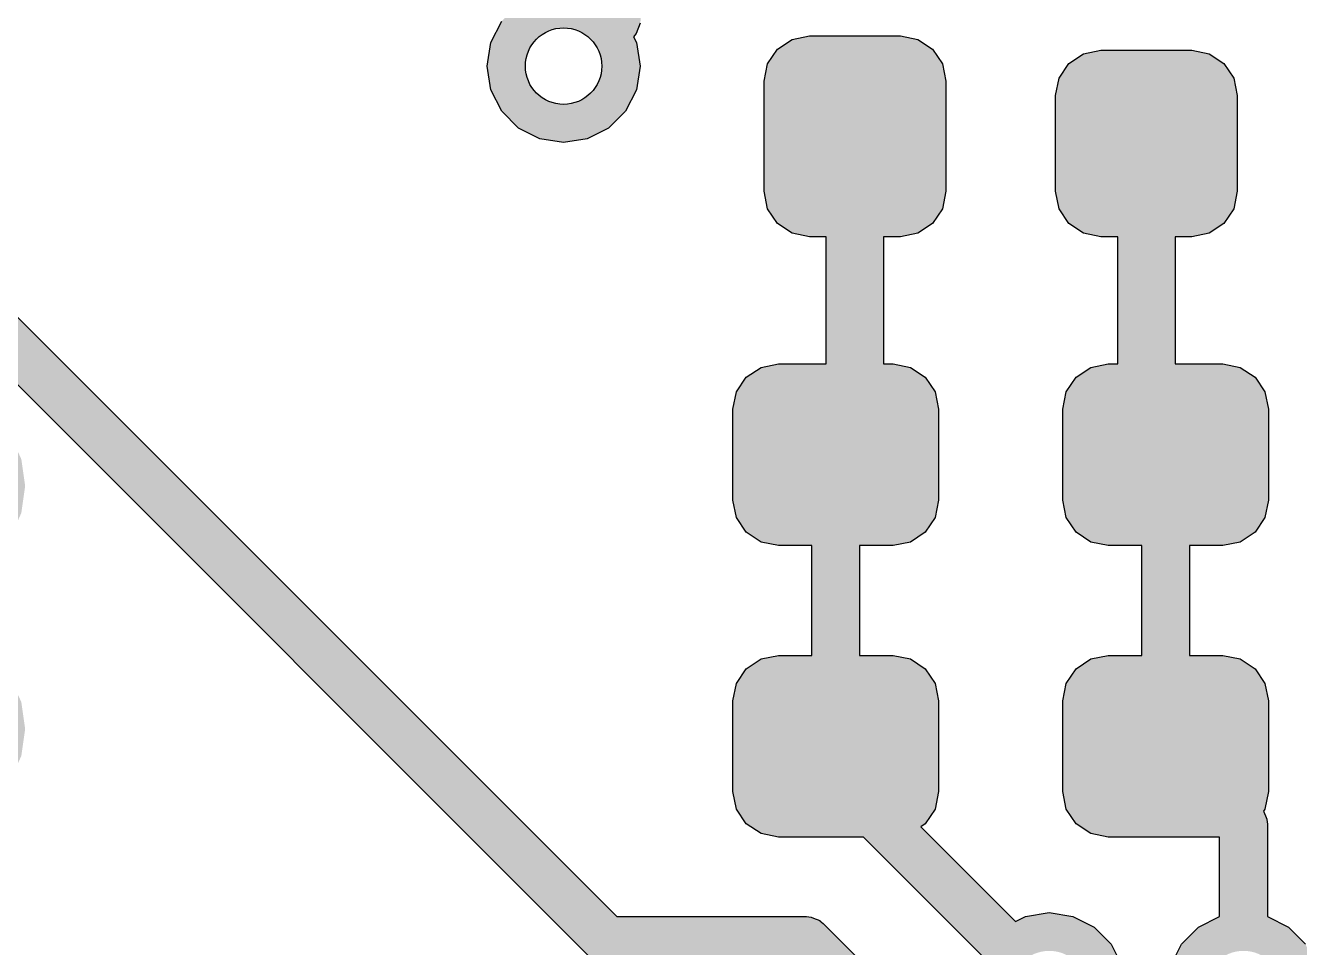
# Model space of a CAD drawing. Header units: millimetres. Extents: x -3894 to -3474, y -291 to 6.
# Drawn here: x -3818.86 to -3812.19, y -77.18 to -72.36 of the extents above; entities that cross this region are included whole.
import ezdxf

# ---------------------------------------------------------------- set-up
doc = ezdxf.new("R2010")
doc.units = ezdxf.units.MM
doc.layers.add('BLACK', color=7, linetype='Continuous')

msp = doc.modelspace()

# ---------------------------------------------------------------- hatches: boundary and pattern name
h = msp.add_hatch(color=256)
h.dxf.hatch_style = 1
h.paths.add_polyline_path([(-3814.0821, -69.2819), (-3814.1001, -69.191), (-3814.1516, -69.1139), (-3814.2287, -69.0625), (-3814.3196, -69.0444), (-3814.9196, -69.0444), (-3815.0104, -69.0625), (-3815.0875, -69.1139), (-3815.139, -69.191), (-3815.1571, -69.2819), (-3815.1571, -69.3694), (-3815.5351, -69.3694), (-3815.5643, -69.3723), (-3815.5802, -69.3788), (-3815.6184, -69.3947), (-3815.6411, -69.4133), (-3815.8951, -69.6673), (-3815.9138, -69.69), (-3815.9269, -69.7217), (-3815.9362, -69.7441), (-3815.9391, -69.7734), (-3815.9391, -72.1839), (-3816.0431, -72.1674), (-3816.1667, -72.187), (-3816.2782, -72.2438), (-3816.3667, -72.3323), (-3816.4235, -72.4438), (-3816.4431, -72.5674), (-3816.4235, -72.691), (-3816.3667, -72.8025), (-3816.2782, -72.891), (-3816.1667, -72.9478), (-3816.0431, -72.9674), (-3815.9194, -72.9478), (-3815.8079, -72.891), (-3815.7194, -72.8025), (-3815.6626, -72.691), (-3815.6431, -72.5674), (-3815.6626, -72.4438), (-3815.6781, -72.4135), (-3815.6643, -72.3967), (-3815.6419, -72.3426), (-3815.6391, -72.3134), (-3815.6391, -69.8355), (-3815.4729, -69.6694), (-3815.1571, -69.6694), (-3815.1571, -69.7569), (-3815.139, -69.8478), (-3815.0875, -69.9248), (-3815.0104, -69.9763), (-3814.9196, -69.9944), (-3814.7696, -69.9944), (-3814.7696, -70.662), (-3814.8474, -70.6775), (-3814.9245, -70.7289), (-3814.976, -70.806), (-3814.9941, -70.8969), (-3814.9941, -71.4719), (-3814.976, -71.5628), (-3814.9245, -71.6398), (-3814.8474, -71.6913), (-3814.7566, -71.7094), (-3814.2816, -71.7094), (-3814.1907, -71.6913), (-3814.1136, -71.6398), (-3814.0621, -71.5628), (-3814.0441, -71.4719), (-3814.0441, -70.8969), (-3814.0621, -70.806), (-3814.1136, -70.7289), (-3814.1907, -70.6775), (-3814.2816, -70.6594), (-3814.4696, -70.6594), (-3814.4696, -69.9944), (-3814.3196, -69.9944), (-3814.2287, -69.9763), (-3814.1516, -69.9248), (-3814.1001, -69.8478), (-3814.0821, -69.7569)])
h.paths.add_polyline_path([(-3815.8431, -72.5674, -1), (-3816.2431, -72.5674, -1)], flags=16)
h.paths.add_polyline_path([(-3812.3571, -69.2819), (-3812.3751, -69.191), (-3812.4266, -69.1139), (-3812.5037, -69.0625), (-3812.5946, -69.0444), (-3812.9789, -69.0444), (-3813.6887, -68.3346), (-3813.6736, -68.305), (-3813.6541, -68.1814), (-3813.6736, -68.0578), (-3813.7304, -67.9463), (-3813.8189, -67.8578), (-3813.9304, -67.801), (-3814.0541, -67.7814), (-3814.1777, -67.801), (-3814.2892, -67.8578), (-3814.3777, -67.9463), (-3814.4345, -68.0578), (-3814.4541, -68.1814), (-3814.4345, -68.305), (-3814.3777, -68.4165), (-3814.2892, -68.505), (-3814.1777, -68.5618), (-3814.0541, -68.5814), (-3813.9304, -68.5618), (-3813.9008, -68.5468), (-3813.3452, -69.1024), (-3813.3625, -69.1139), (-3813.414, -69.191), (-3813.4321, -69.2819), (-3813.4321, -69.7569), (-3813.414, -69.8478), (-3813.3625, -69.9248), (-3813.2854, -69.9763), (-3813.1946, -69.9944), (-3813.0446, -69.9944), (-3813.0446, -70.6594), (-3813.2326, -70.6594), (-3813.3234, -70.6775), (-3813.4005, -70.7289), (-3813.452, -70.806), (-3813.4701, -70.8969), (-3813.4701, -71.3969), (-3813.452, -71.4878), (-3813.4005, -71.5648), (-3813.3234, -71.6163), (-3813.2326, -71.6344), (-3812.7576, -71.6344), (-3812.6667, -71.6163), (-3812.5896, -71.5648), (-3812.5381, -71.4878), (-3812.5201, -71.3969), (-3812.5201, -70.8969), (-3812.5381, -70.806), (-3812.5896, -70.7289), (-3812.6667, -70.6775), (-3812.7446, -70.662), (-3812.7446, -69.9944), (-3812.5946, -69.9944), (-3812.5037, -69.9763), (-3812.4266, -69.9248), (-3812.3751, -69.8478), (-3812.3571, -69.7569)])
h.paths.add_polyline_path([(-3814.2541, -68.1814, -1), (-3813.8541, -68.1814, -1)], flags=16)
h = msp.add_hatch(color=256)
h.dxf.hatch_style = 1
h.paths.add_polyline_path([(-3814.0441, -72.6469), (-3814.0621, -72.556), (-3814.1136, -72.4789), (-3814.1907, -72.4275), (-3814.2816, -72.4094), (-3814.7566, -72.4094), (-3814.8474, -72.4275), (-3814.9245, -72.4789), (-3814.976, -72.556), (-3814.9941, -72.6469), (-3814.9941, -73.2219), (-3814.976, -73.3128), (-3814.9245, -73.3898), (-3814.8474, -73.4413), (-3814.7566, -73.4594), (-3814.6691, -73.4594), (-3814.6691, -74.1244), (-3814.9196, -74.1244), (-3815.0104, -74.1425), (-3815.0875, -74.1939), (-3815.139, -74.271), (-3815.1571, -74.3619), (-3815.1571, -74.8369), (-3815.139, -74.9278), (-3815.0875, -75.0048), (-3815.0104, -75.0563), (-3814.9196, -75.0744), (-3814.7446, -75.0744), (-3814.7446, -75.6484), (-3814.9196, -75.6484), (-3815.0104, -75.6665), (-3815.0875, -75.7179), (-3815.139, -75.795), (-3815.1571, -75.8859), (-3815.1571, -76.3609), (-3815.139, -76.4518), (-3815.0875, -76.5288), (-3815.0104, -76.5803), (-3814.9196, -76.5984), (-3814.4748, -76.5984), (-3813.8565, -77.2168), (-3813.8835, -77.2698), (-3813.9031, -77.3934), (-3813.8835, -77.517), (-3813.8267, -77.6285), (-3813.7382, -77.717), (-3813.6678, -77.7528), (-3813.6678, -78.2666), (-3813.6708, -78.2686), (-3813.6871, -78.2929), (-3813.6928, -78.3216), (-3813.6928, -79.7716), (-3813.6871, -79.8003), (-3813.6708, -79.8247), (-3813.6465, -79.8409), (-3813.6178, -79.8466), (-3813.4678, -79.8466), (-3813.4391, -79.8409), (-3813.4148, -79.8247), (-3813.3985, -79.8003), (-3813.3928, -79.7716), (-3813.3928, -79.1716), (-3813.1928, -79.1716), (-3813.1928, -79.7716), (-3813.1871, -79.8003), (-3813.1708, -79.8247), (-3813.1465, -79.8409), (-3813.1178, -79.8466), (-3812.9678, -79.8466), (-3812.9391, -79.8409), (-3812.9148, -79.8247), (-3812.8985, -79.8003), (-3812.8928, -79.7716), (-3812.8928, -78.3216), (-3812.8985, -78.2929), (-3812.9148, -78.2686), (-3812.9391, -78.2523), (-3812.9678, -78.2466), (-3813.1178, -78.2466), (-3813.1465, -78.2523), (-3813.1708, -78.2686), (-3813.1871, -78.2929), (-3813.1928, -78.3216), (-3813.1928, -78.9216), (-3813.3928, -78.9216), (-3813.3928, -78.3216), (-3813.3985, -78.2929), (-3813.4148, -78.2686), (-3813.4178, -78.2666), (-3813.4178, -77.7799), (-3813.3794, -77.7738), (-3813.2679, -77.717), (-3813.1794, -77.6285), (-3813.1226, -77.517), (-3813.1031, -77.3934), (-3813.1226, -77.2698), (-3813.1794, -77.1583), (-3813.2679, -77.0698), (-3813.3794, -77.013), (-3813.5031, -76.9934), (-3813.6267, -77.013), (-3813.6797, -77.04), (-3814.1751, -76.5445), (-3814.1516, -76.5288), (-3814.1001, -76.4518), (-3814.0821, -76.3609), (-3814.0821, -75.8859), (-3814.1001, -75.795), (-3814.1516, -75.7179), (-3814.2287, -75.6665), (-3814.3196, -75.6484), (-3814.4946, -75.6484), (-3814.4946, -75.0744), (-3814.3196, -75.0744), (-3814.2287, -75.0563), (-3814.1516, -75.0048), (-3814.1001, -74.9278), (-3814.0821, -74.8369), (-3814.0821, -74.3619), (-3814.1001, -74.271), (-3814.1516, -74.1939), (-3814.2287, -74.1425), (-3814.3196, -74.1244), (-3814.3691, -74.1244), (-3814.3691, -73.4594), (-3814.2816, -73.4594), (-3814.1907, -73.4413), (-3814.1136, -73.3898), (-3814.0621, -73.3128), (-3814.0441, -73.2219)])
h.paths.add_polyline_path([(-3813.3031, -77.3934, -1), (-3813.7031, -77.3934, -1)], flags=16)
h.paths.add_polyline_path([(-3812.5201, -72.7219), (-3812.5381, -72.631), (-3812.5896, -72.5539), (-3812.6667, -72.5025), (-3812.7576, -72.4844), (-3813.2326, -72.4844), (-3813.3234, -72.5025), (-3813.4005, -72.5539), (-3813.452, -72.631), (-3813.4701, -72.7219), (-3813.4701, -73.2219), (-3813.452, -73.3128), (-3813.4005, -73.3898), (-3813.3234, -73.4413), (-3813.2326, -73.4594), (-3813.1451, -73.4594), (-3813.1451, -74.1244), (-3813.1946, -74.1244), (-3813.2854, -74.1425), (-3813.3625, -74.1939), (-3813.414, -74.271), (-3813.4321, -74.3619), (-3813.4321, -74.8369), (-3813.414, -74.9278), (-3813.3625, -75.0048), (-3813.2854, -75.0563), (-3813.1946, -75.0744), (-3813.0196, -75.0744), (-3813.0196, -75.6484), (-3813.1946, -75.6484), (-3813.2854, -75.6665), (-3813.3625, -75.7179), (-3813.414, -75.795), (-3813.4321, -75.8859), (-3813.4321, -76.3609), (-3813.414, -76.4518), (-3813.3625, -76.5288), (-3813.2854, -76.5803), (-3813.1946, -76.5984), (-3812.6121, -76.5984), (-3812.6121, -77.0137), (-3812.7222, -77.0698), (-3812.8107, -77.1583), (-3812.8675, -77.2698), (-3812.8871, -77.3934), (-3812.8675, -77.517), (-3812.8107, -77.6285), (-3812.7222, -77.717), (-3812.6121, -77.7731), (-3812.6121, -78.0734), (-3812.6312, -78.0926), (-3812.6467, -78.1115), (-3812.6599, -78.1434), (-3812.6654, -78.1566), (-3812.6678, -78.1809), (-3812.6678, -78.2666), (-3812.6708, -78.2686), (-3812.6871, -78.2929), (-3812.6928, -78.3216), (-3812.6928, -79.7716), (-3812.6871, -79.8003), (-3812.6708, -79.8247), (-3812.6465, -79.8409), (-3812.6178, -79.8466), (-3812.4678, -79.8466), (-3812.4391, -79.8409), (-3812.4148, -79.8247), (-3812.3985, -79.8003), (-3812.3928, -79.7716), (-3812.3928, -78.3216), (-3812.3985, -78.2929), (-3812.4148, -78.2686), (-3812.4178, -78.2666), (-3812.4178, -78.2327), (-3812.3987, -78.2136), (-3812.3831, -78.1946), (-3812.3645, -78.1496), (-3812.3621, -78.1252), (-3812.3621, -77.7731), (-3812.2519, -77.717), (-3812.1634, -77.6285), (-3812.1066, -77.517), (-3812.0871, -77.3934), (-3812.1066, -77.2698), (-3812.1634, -77.1583), (-3812.2519, -77.0698), (-3812.3621, -77.0137), (-3812.3621, -76.5309), (-3812.3645, -76.5065), (-3812.3722, -76.4878), (-3812.3825, -76.4628), (-3812.3751, -76.4518), (-3812.3571, -76.3609), (-3812.3571, -75.8859), (-3812.3751, -75.795), (-3812.4266, -75.7179), (-3812.5037, -75.6665), (-3812.5946, -75.6484), (-3812.7696, -75.6484), (-3812.7696, -75.0744), (-3812.5946, -75.0744), (-3812.5037, -75.0563), (-3812.4266, -75.0048), (-3812.3751, -74.9278), (-3812.3571, -74.8369), (-3812.3571, -74.3619), (-3812.3751, -74.271), (-3812.4266, -74.1939), (-3812.5037, -74.1425), (-3812.5946, -74.1244), (-3812.8451, -74.1244), (-3812.8451, -73.4594), (-3812.7576, -73.4594), (-3812.6667, -73.4413), (-3812.5896, -73.3898), (-3812.5381, -73.3128), (-3812.5201, -73.2219)])
h.paths.add_polyline_path([(-3812.2871, -77.3934, -1), (-3812.6871, -77.3934, -1)], flags=16)
h = msp.add_hatch(color=256)
h.dxf.hatch_style = 1
h.paths.add_polyline_path([(-3822.6893, -74.6225), (-3822.7484, -74.4931), (-3822.8416, -74.3855), (-3822.9613, -74.3086), (-3823.0979, -74.2685), (-3823.2402, -74.2685), (-3823.3768, -74.3086), (-3823.4965, -74.3855), (-3823.5897, -74.4931), (-3823.6488, -74.6225), (-3823.6691, -74.7634), (-3823.6488, -74.9042), (-3823.5897, -75.0337), (-3823.4965, -75.1413), (-3823.3768, -75.2182), (-3823.2402, -75.2583), (-3823.0979, -75.2583), (-3822.9613, -75.2182), (-3822.8416, -75.1413), (-3822.7484, -75.0337), (-3822.6893, -74.9042), (-3822.6691, -74.7634)])
h.paths.add_polyline_path([(-3820.1493, -74.6225), (-3820.2084, -74.4931), (-3820.3016, -74.3855), (-3820.4213, -74.3086), (-3820.5579, -74.2685), (-3820.7002, -74.2685), (-3820.8368, -74.3086), (-3820.9565, -74.3855), (-3821.0497, -74.4931), (-3821.1088, -74.6225), (-3821.1291, -74.7634), (-3821.1088, -74.9042), (-3821.0497, -75.0337), (-3820.9565, -75.1413), (-3820.8368, -75.2182), (-3820.7002, -75.2583), (-3820.5579, -75.2583), (-3820.4213, -75.2182), (-3820.3016, -75.1413), (-3820.2084, -75.0337), (-3820.1493, -74.9042), (-3820.1291, -74.7634)], flags=17)
h.paths.add_polyline_path([(-3818.8591, -74.7634), (-3818.8793, -74.6225), (-3818.9384, -74.4931), (-3819.0316, -74.3855), (-3819.1513, -74.3086), (-3819.2879, -74.2685), (-3819.4302, -74.2685), (-3819.5668, -74.3086), (-3819.6865, -74.3855), (-3819.7797, -74.4931), (-3819.8388, -74.6225), (-3819.8591, -74.7634), (-3819.8388, -74.9042), (-3819.7797, -75.0337), (-3819.6865, -75.1413), (-3819.5668, -75.2182), (-3819.4302, -75.2583), (-3819.2879, -75.2583), (-3819.1513, -75.2182), (-3819.0316, -75.1413), (-3818.9384, -75.0337), (-3818.8793, -74.9042)], flags=17)
h.paths.add_polyline_path([(-3818.8591, -76.0334), (-3818.8793, -75.8925), (-3818.9384, -75.7631), (-3819.0316, -75.6555), (-3819.1513, -75.5786), (-3819.2879, -75.5385), (-3819.4302, -75.5385), (-3819.5668, -75.5786), (-3819.6865, -75.6555), (-3819.7797, -75.7631), (-3819.8388, -75.8925), (-3819.8591, -76.0334), (-3819.8388, -76.1742), (-3819.7797, -76.3037), (-3819.6865, -76.4113), (-3819.5668, -76.4882), (-3819.4302, -76.5283), (-3819.2879, -76.5283), (-3819.1513, -76.4882), (-3819.0316, -76.4113), (-3818.9384, -76.3037), (-3818.8793, -76.1742)], flags=17)
h.paths.add_polyline_path([(-3820.1493, -75.8925), (-3820.2084, -75.7631), (-3820.3016, -75.6555), (-3820.4213, -75.5786), (-3820.5579, -75.5385), (-3820.7002, -75.5385), (-3820.8368, -75.5786), (-3820.9565, -75.6555), (-3821.0497, -75.7631), (-3821.1088, -75.8925), (-3821.1291, -76.0334), (-3821.1088, -76.1742), (-3821.0497, -76.3037), (-3820.9565, -76.4113), (-3820.8368, -76.4882), (-3820.7002, -76.5283), (-3820.5579, -76.5283), (-3820.4213, -76.4882), (-3820.3016, -76.4113), (-3820.2084, -76.3037), (-3820.1493, -76.1742), (-3820.1291, -76.0334)], flags=17)
h.paths.add_polyline_path([(-3821.4193, -74.6225), (-3821.4701, -74.5112), (-3821.0223, -74.0634), (-3819.0691, -74.0634), (-3815.9047, -77.2278), (-3815.8858, -77.2433), (-3815.8407, -77.262), (-3815.8163, -77.2644), (-3815.5351, -77.2644), (-3814.8248, -77.2644), (-3814.6272, -77.462), (-3814.623, -77.4721), (-3814.6074, -77.4911), (-3814.1678, -77.9307), (-3814.1678, -78.2666), (-3814.1708, -78.2686), (-3814.1871, -78.2929), (-3814.1928, -78.3216), (-3814.1928, -79.7716), (-3814.1871, -79.8003), (-3814.1708, -79.8247), (-3814.1465, -79.8409), (-3814.1178, -79.8466), (-3813.9678, -79.8466), (-3813.9391, -79.8409), (-3813.9148, -79.8247), (-3813.8985, -79.8003), (-3813.8928, -79.7716), (-3813.8928, -78.3216), (-3813.8985, -78.2929), (-3813.9148, -78.2686), (-3813.9178, -78.2666), (-3813.9178, -77.8789), (-3813.9202, -77.8545), (-3813.9389, -77.8095), (-3813.9544, -77.7905), (-3814.4109, -77.334), (-3814.4151, -77.3239), (-3814.4307, -77.305), (-3814.6847, -77.051), (-3814.7036, -77.0354), (-3814.7355, -77.0222), (-3814.7487, -77.0168), (-3814.7731, -77.0144), (-3815.5351, -77.0144), (-3815.7645, -77.0144), (-3818.9289, -73.85), (-3818.9479, -73.8344), (-3818.9797, -73.8212), (-3818.9929, -73.8158), (-3819.0173, -73.8134), (-3821.0741, -73.8134), (-3821.0984, -73.8158), (-3821.1171, -73.8235), (-3821.1435, -73.8344), (-3821.1624, -73.85), (-3821.6485, -74.3361), (-3821.6913, -74.3086), (-3821.8279, -74.2685), (-3821.9702, -74.2685), (-3822.1068, -74.3086), (-3822.2265, -74.3855), (-3822.3197, -74.4931), (-3822.3788, -74.6225), (-3822.3991, -74.7634), (-3822.3788, -74.9042), (-3822.3197, -75.0337), (-3822.2265, -75.1413), (-3822.1068, -75.2182), (-3821.9702, -75.2583), (-3821.8279, -75.2583), (-3821.6913, -75.2182), (-3821.5716, -75.1413), (-3821.4784, -75.0337), (-3821.4193, -74.9042), (-3821.3991, -74.7634)])

# ---------------------------------------------------------------- linework, layer by layer
at = {"layer": 'BLACK', "linetype": 'Continuous'}
for p, q in [((-3816.4235, -72.4438), (-3816.3667, -72.3323)), ((-3816.4235, -72.4438), (-3816.3667, -72.3323)), ((-3815.6419, -72.3426), (-3815.6643, -72.3967)), ((-3815.6419, -72.3426), (-3815.6643, -72.3967)), ((-3815.6643, -72.3967), (-3815.6781, -72.4135)), ((-3815.6643, -72.3967), (-3815.6781, -72.4135)), ((-3815.6781, -72.4135), (-3815.6626, -72.4438)), ((-3815.6781, -72.4135), (-3815.6626, -72.4438)), ((-3814.9245, -72.4789), (-3814.8474, -72.4275)), ((-3814.9245, -72.4789), (-3814.8474, -72.4275)), ((-3814.8474, -72.4275), (-3814.7566, -72.4094)), ((-3814.8474, -72.4275), (-3814.7566, -72.4094)), ((-3814.7566, -72.4094), (-3814.2816, -72.4094)), ((-3814.7566, -72.4094), (-3814.2816, -72.4094)), ((-3814.2816, -72.4094), (-3814.1907, -72.4275)), ((-3814.2816, -72.4094), (-3814.1907, -72.4275)), ((-3814.1907, -72.4275), (-3814.1136, -72.4789)), ((-3814.1907, -72.4275), (-3814.1136, -72.4789)), ((-3816.4431, -72.5674), (-3816.4235, -72.4438)), ((-3816.4431, -72.5674), (-3816.4235, -72.4438)), ((-3815.6626, -72.4438), (-3815.6431, -72.5674)), ((-3815.6626, -72.4438), (-3815.6431, -72.5674)), ((-3814.976, -72.556), (-3814.9245, -72.4789)), ((-3814.976, -72.556), (-3814.9245, -72.4789)), ((-3814.1136, -72.4789), (-3814.0621, -72.556)), ((-3814.1136, -72.4789), (-3814.0621, -72.556)), ((-3813.3234, -72.5025), (-3813.2326, -72.4844)), ((-3813.3234, -72.5025), (-3813.2326, -72.4844)), ((-3813.2326, -72.4844), (-3812.7576, -72.4844)), ((-3813.2326, -72.4844), (-3812.7576, -72.4844)), ((-3812.7576, -72.4844), (-3812.6667, -72.5025)), ((-3812.7576, -72.4844), (-3812.6667, -72.5025)), ((-3814.9941, -72.6469), (-3814.976, -72.556)), ((-3814.9941, -72.6469), (-3814.976, -72.556)), ((-3814.0621, -72.556), (-3814.0441, -72.6469)), ((-3814.0621, -72.556), (-3814.0441, -72.6469)), ((-3813.452, -72.631), (-3813.4005, -72.5539)), ((-3813.452, -72.631), (-3813.4005, -72.5539)), ((-3813.4005, -72.5539), (-3813.3234, -72.5025)), ((-3813.4005, -72.5539), (-3813.3234, -72.5025)), ((-3812.6667, -72.5025), (-3812.5896, -72.5539)), ((-3812.6667, -72.5025), (-3812.5896, -72.5539)), ((-3812.5896, -72.5539), (-3812.5381, -72.631)), ((-3812.5896, -72.5539), (-3812.5381, -72.631)), ((-3816.4235, -72.691), (-3816.4431, -72.5674)), ((-3816.4235, -72.691), (-3816.4431, -72.5674)), ((-3815.6431, -72.5674), (-3815.6626, -72.691)), ((-3815.6431, -72.5674), (-3815.6626, -72.691)), ((-3813.4701, -72.7219), (-3813.452, -72.631)), ((-3813.4701, -72.7219), (-3813.452, -72.631)), ((-3812.5381, -72.631), (-3812.5201, -72.7219)), ((-3812.5381, -72.631), (-3812.5201, -72.7219)), ((-3816.3667, -72.8025), (-3816.4235, -72.691)), ((-3816.3667, -72.8025), (-3816.4235, -72.691)), ((-3815.6626, -72.691), (-3815.7194, -72.8025)), ((-3815.6626, -72.691), (-3815.7194, -72.8025)), ((-3814.9941, -73.2219), (-3814.9941, -72.6469)), ((-3814.9941, -73.2219), (-3814.9941, -72.6469)), ((-3814.0441, -72.6469), (-3814.0441, -73.2219)), ((-3814.0441, -72.6469), (-3814.0441, -73.2219)), ((-3813.4701, -73.2219), (-3813.4701, -72.7219)), ((-3813.4701, -73.2219), (-3813.4701, -72.7219)), ((-3812.5201, -72.7219), (-3812.5201, -73.2219)), ((-3812.5201, -72.7219), (-3812.5201, -73.2219)), ((-3816.2782, -72.891), (-3816.3667, -72.8025)), ((-3816.2782, -72.891), (-3816.3667, -72.8025)), ((-3815.7194, -72.8025), (-3815.8079, -72.891)), ((-3815.7194, -72.8025), (-3815.8079, -72.891)), ((-3816.1667, -72.9478), (-3816.2782, -72.891)), ((-3816.1667, -72.9478), (-3816.2782, -72.891)), ((-3815.8079, -72.891), (-3815.9194, -72.9478)), ((-3815.8079, -72.891), (-3815.9194, -72.9478)), ((-3816.0431, -72.9674), (-3816.1667, -72.9478)), ((-3816.0431, -72.9674), (-3816.1667, -72.9478)), ((-3815.9194, -72.9478), (-3816.0431, -72.9674)), ((-3815.9194, -72.9478), (-3816.0431, -72.9674)), ((-3814.976, -73.3128), (-3814.9941, -73.2219)), ((-3814.976, -73.3128), (-3814.9941, -73.2219)), ((-3814.0441, -73.2219), (-3814.0621, -73.3128)), ((-3814.0441, -73.2219), (-3814.0621, -73.3128)), ((-3813.452, -73.3128), (-3813.4701, -73.2219)), ((-3813.452, -73.3128), (-3813.4701, -73.2219)), ((-3812.5201, -73.2219), (-3812.5381, -73.3128)), ((-3812.5201, -73.2219), (-3812.5381, -73.3128)), ((-3814.9245, -73.3898), (-3814.976, -73.3128)), ((-3814.9245, -73.3898), (-3814.976, -73.3128)), ((-3814.0621, -73.3128), (-3814.1136, -73.3898)), ((-3814.0621, -73.3128), (-3814.1136, -73.3898)), ((-3813.4005, -73.3898), (-3813.452, -73.3128)), ((-3813.4005, -73.3898), (-3813.452, -73.3128)), ((-3812.5381, -73.3128), (-3812.5896, -73.3898)), ((-3812.5381, -73.3128), (-3812.5896, -73.3898)), ((-3814.8474, -73.4413), (-3814.9245, -73.3898)), ((-3814.8474, -73.4413), (-3814.9245, -73.3898)), ((-3814.1136, -73.3898), (-3814.1907, -73.4413)), ((-3814.1136, -73.3898), (-3814.1907, -73.4413)), ((-3813.3234, -73.4413), (-3813.4005, -73.3898)), ((-3813.3234, -73.4413), (-3813.4005, -73.3898)), ((-3812.5896, -73.3898), (-3812.6667, -73.4413)), ((-3812.5896, -73.3898), (-3812.6667, -73.4413)), ((-3814.7566, -73.4594), (-3814.8474, -73.4413)), ((-3814.7566, -73.4594), (-3814.8474, -73.4413)), ((-3814.6691, -73.4594), (-3814.7566, -73.4594)), ((-3814.6691, -73.4594), (-3814.7566, -73.4594)), ((-3814.6691, -74.1244), (-3814.6691, -73.4594)), ((-3814.6691, -74.1244), (-3814.6691, -73.4594)), ((-3814.2816, -73.4594), (-3814.3691, -73.4594)), ((-3814.3691, -73.4594), (-3814.3691, -74.1244)), ((-3814.2816, -73.4594), (-3814.3691, -73.4594)), ((-3814.3691, -73.4594), (-3814.3691, -74.1244)), ((-3814.1907, -73.4413), (-3814.2816, -73.4594)), ((-3814.1907, -73.4413), (-3814.2816, -73.4594)), ((-3813.2326, -73.4594), (-3813.3234, -73.4413)), ((-3813.2326, -73.4594), (-3813.3234, -73.4413)), ((-3813.1451, -73.4594), (-3813.2326, -73.4594)), ((-3813.1451, -73.4594), (-3813.2326, -73.4594)), ((-3813.1451, -74.1244), (-3813.1451, -73.4594)), ((-3813.1451, -74.1244), (-3813.1451, -73.4594)), ((-3812.7576, -73.4594), (-3812.8451, -73.4594)), ((-3812.8451, -73.4594), (-3812.8451, -74.1244)), ((-3812.7576, -73.4594), (-3812.8451, -73.4594)), ((-3812.8451, -73.4594), (-3812.8451, -74.1244)), ((-3812.6667, -73.4413), (-3812.7576, -73.4594)), ((-3812.6667, -73.4413), (-3812.7576, -73.4594)), ((-3818.9289, -73.85), (-3815.7645, -77.0144)), ((-3818.9289, -73.85), (-3815.7645, -77.0144)), ((-3815.9047, -77.2278), (-3819.0691, -74.0634)), ((-3815.9047, -77.2278), (-3819.0691, -74.0634)), ((-3815.0875, -74.1939), (-3815.0104, -74.1425)), ((-3815.0875, -74.1939), (-3815.0104, -74.1425)), ((-3815.0104, -74.1425), (-3814.9196, -74.1244)), ((-3815.0104, -74.1425), (-3814.9196, -74.1244)), ((-3814.9196, -74.1244), (-3814.6691, -74.1244)), ((-3814.9196, -74.1244), (-3814.6691, -74.1244)), ((-3814.3691, -74.1244), (-3814.3196, -74.1244)), ((-3814.3691, -74.1244), (-3814.3196, -74.1244)), ((-3814.3196, -74.1244), (-3814.2287, -74.1425)), ((-3814.3196, -74.1244), (-3814.2287, -74.1425)), ((-3814.2287, -74.1425), (-3814.1516, -74.1939)), ((-3814.2287, -74.1425), (-3814.1516, -74.1939)), ((-3813.3625, -74.1939), (-3813.2854, -74.1425)), ((-3813.3625, -74.1939), (-3813.2854, -74.1425)), ((-3813.2854, -74.1425), (-3813.1946, -74.1244)), ((-3813.2854, -74.1425), (-3813.1946, -74.1244)), ((-3813.1946, -74.1244), (-3813.1451, -74.1244)), ((-3813.1946, -74.1244), (-3813.1451, -74.1244)), ((-3812.8451, -74.1244), (-3812.5946, -74.1244)), ((-3812.8451, -74.1244), (-3812.5946, -74.1244)), ((-3812.5946, -74.1244), (-3812.5037, -74.1425)), ((-3812.5946, -74.1244), (-3812.5037, -74.1425)), ((-3812.5037, -74.1425), (-3812.4266, -74.1939)), ((-3812.5037, -74.1425), (-3812.4266, -74.1939)), ((-3815.139, -74.271), (-3815.0875, -74.1939)), ((-3815.139, -74.271), (-3815.0875, -74.1939)), ((-3814.1516, -74.1939), (-3814.1001, -74.271)), ((-3814.1516, -74.1939), (-3814.1001, -74.271)), ((-3813.414, -74.271), (-3813.3625, -74.1939)), ((-3813.414, -74.271), (-3813.3625, -74.1939)), ((-3812.4266, -74.1939), (-3812.3751, -74.271)), ((-3812.4266, -74.1939), (-3812.3751, -74.271)), ((-3815.1571, -74.3619), (-3815.139, -74.271)), ((-3815.1571, -74.3619), (-3815.139, -74.271)), ((-3814.1001, -74.271), (-3814.0821, -74.3619)), ((-3814.1001, -74.271), (-3814.0821, -74.3619)), ((-3813.4321, -74.3619), (-3813.414, -74.271)), ((-3813.4321, -74.3619), (-3813.414, -74.271)), ((-3812.3751, -74.271), (-3812.3571, -74.3619)), ((-3812.3751, -74.271), (-3812.3571, -74.3619)), ((-3815.1571, -74.8369), (-3815.1571, -74.3619)), ((-3815.1571, -74.8369), (-3815.1571, -74.3619)), ((-3814.0821, -74.3619), (-3814.0821, -74.8369)), ((-3814.0821, -74.3619), (-3814.0821, -74.8369)), ((-3813.4321, -74.8369), (-3813.4321, -74.3619)), ((-3813.4321, -74.8369), (-3813.4321, -74.3619)), ((-3812.3571, -74.3619), (-3812.3571, -74.8369)), ((-3812.3571, -74.3619), (-3812.3571, -74.8369)), ((-3815.139, -74.9278), (-3815.1571, -74.8369)), ((-3815.139, -74.9278), (-3815.1571, -74.8369)), ((-3814.0821, -74.8369), (-3814.1001, -74.9278)), ((-3814.0821, -74.8369), (-3814.1001, -74.9278)), ((-3813.414, -74.9278), (-3813.4321, -74.8369)), ((-3813.414, -74.9278), (-3813.4321, -74.8369)), ((-3812.3571, -74.8369), (-3812.3751, -74.9278)), ((-3812.3571, -74.8369), (-3812.3751, -74.9278)), ((-3815.0875, -75.0048), (-3815.139, -74.9278)), ((-3815.0875, -75.0048), (-3815.139, -74.9278)), ((-3814.1001, -74.9278), (-3814.1516, -75.0048)), ((-3814.1001, -74.9278), (-3814.1516, -75.0048)), ((-3813.3625, -75.0048), (-3813.414, -74.9278)), ((-3813.3625, -75.0048), (-3813.414, -74.9278)), ((-3812.3751, -74.9278), (-3812.4266, -75.0048)), ((-3812.3751, -74.9278), (-3812.4266, -75.0048)), ((-3815.0104, -75.0563), (-3815.0875, -75.0048)), ((-3815.0104, -75.0563), (-3815.0875, -75.0048)), ((-3814.1516, -75.0048), (-3814.2287, -75.0563)), ((-3814.1516, -75.0048), (-3814.2287, -75.0563)), ((-3813.2854, -75.0563), (-3813.3625, -75.0048)), ((-3813.2854, -75.0563), (-3813.3625, -75.0048)), ((-3812.4266, -75.0048), (-3812.5037, -75.0563)), ((-3812.4266, -75.0048), (-3812.5037, -75.0563)), ((-3814.9196, -75.0744), (-3815.0104, -75.0563)), ((-3814.9196, -75.0744), (-3815.0104, -75.0563)), ((-3814.7446, -75.0744), (-3814.9196, -75.0744)), ((-3814.7446, -75.0744), (-3814.9196, -75.0744)), ((-3814.7446, -75.6484), (-3814.7446, -75.0744)), ((-3814.7446, -75.6484), (-3814.7446, -75.0744)), ((-3814.3196, -75.0744), (-3814.4946, -75.0744)), ((-3814.4946, -75.0744), (-3814.4946, -75.6484)), ((-3814.3196, -75.0744), (-3814.4946, -75.0744)), ((-3814.4946, -75.0744), (-3814.4946, -75.6484)), ((-3814.2287, -75.0563), (-3814.3196, -75.0744)), ((-3814.2287, -75.0563), (-3814.3196, -75.0744)), ((-3813.1946, -75.0744), (-3813.2854, -75.0563)), ((-3813.1946, -75.0744), (-3813.2854, -75.0563)), ((-3813.0196, -75.0744), (-3813.1946, -75.0744)), ((-3813.0196, -75.0744), (-3813.1946, -75.0744)), ((-3813.0196, -75.6484), (-3813.0196, -75.0744)), ((-3813.0196, -75.6484), (-3813.0196, -75.0744)), ((-3812.5946, -75.0744), (-3812.7696, -75.0744)), ((-3812.7696, -75.0744), (-3812.7696, -75.6484)), ((-3812.5946, -75.0744), (-3812.7696, -75.0744)), ((-3812.7696, -75.0744), (-3812.7696, -75.6484)), ((-3812.5037, -75.0563), (-3812.5946, -75.0744)), ((-3812.5037, -75.0563), (-3812.5946, -75.0744)), ((-3815.0875, -75.7179), (-3815.0104, -75.6665)), ((-3815.0875, -75.7179), (-3815.0104, -75.6665)), ((-3815.0104, -75.6665), (-3814.9196, -75.6484)), ((-3815.0104, -75.6665), (-3814.9196, -75.6484)), ((-3814.9196, -75.6484), (-3814.7446, -75.6484)), ((-3814.9196, -75.6484), (-3814.7446, -75.6484)), ((-3814.4946, -75.6484), (-3814.3196, -75.6484)), ((-3814.4946, -75.6484), (-3814.3196, -75.6484)), ((-3814.3196, -75.6484), (-3814.2287, -75.6665)), ((-3814.3196, -75.6484), (-3814.2287, -75.6665)), ((-3814.2287, -75.6665), (-3814.1516, -75.7179)), ((-3814.2287, -75.6665), (-3814.1516, -75.7179)), ((-3813.3625, -75.7179), (-3813.2854, -75.6665)), ((-3813.3625, -75.7179), (-3813.2854, -75.6665)), ((-3813.2854, -75.6665), (-3813.1946, -75.6484)), ((-3813.2854, -75.6665), (-3813.1946, -75.6484)), ((-3813.1946, -75.6484), (-3813.0196, -75.6484)), ((-3813.1946, -75.6484), (-3813.0196, -75.6484)), ((-3812.7696, -75.6484), (-3812.5946, -75.6484)), ((-3812.7696, -75.6484), (-3812.5946, -75.6484)), ((-3812.5946, -75.6484), (-3812.5037, -75.6665)), ((-3812.5946, -75.6484), (-3812.5037, -75.6665)), ((-3812.5037, -75.6665), (-3812.4266, -75.7179)), ((-3812.5037, -75.6665), (-3812.4266, -75.7179)), ((-3815.139, -75.795), (-3815.0875, -75.7179)), ((-3815.139, -75.795), (-3815.0875, -75.7179)), ((-3814.1516, -75.7179), (-3814.1001, -75.795)), ((-3814.1516, -75.7179), (-3814.1001, -75.795)), ((-3813.414, -75.795), (-3813.3625, -75.7179)), ((-3813.414, -75.795), (-3813.3625, -75.7179)), ((-3812.4266, -75.7179), (-3812.3751, -75.795)), ((-3812.4266, -75.7179), (-3812.3751, -75.795)), ((-3815.1571, -75.8859), (-3815.139, -75.795)), ((-3815.1571, -75.8859), (-3815.139, -75.795)), ((-3814.1001, -75.795), (-3814.0821, -75.8859)), ((-3814.1001, -75.795), (-3814.0821, -75.8859)), ((-3813.4321, -75.8859), (-3813.414, -75.795)), ((-3813.4321, -75.8859), (-3813.414, -75.795)), ((-3812.3751, -75.795), (-3812.3571, -75.8859)), ((-3812.3751, -75.795), (-3812.3571, -75.8859)), ((-3815.1571, -76.3609), (-3815.1571, -75.8859)), ((-3815.1571, -76.3609), (-3815.1571, -75.8859)), ((-3814.0821, -75.8859), (-3814.0821, -76.3609)), ((-3814.0821, -75.8859), (-3814.0821, -76.3609)), ((-3813.4321, -76.3609), (-3813.4321, -75.8859)), ((-3813.4321, -76.3609), (-3813.4321, -75.8859)), ((-3812.3571, -75.8859), (-3812.3571, -76.3609)), ((-3812.3571, -75.8859), (-3812.3571, -76.3609)), ((-3815.139, -76.4518), (-3815.1571, -76.3609)), ((-3815.139, -76.4518), (-3815.1571, -76.3609)), ((-3814.0821, -76.3609), (-3814.1001, -76.4518)), ((-3814.0821, -76.3609), (-3814.1001, -76.4518)), ((-3813.414, -76.4518), (-3813.4321, -76.3609)), ((-3813.414, -76.4518), (-3813.4321, -76.3609)), ((-3812.3571, -76.3609), (-3812.3751, -76.4518)), ((-3812.3571, -76.3609), (-3812.3751, -76.4518)), ((-3815.0875, -76.5288), (-3815.139, -76.4518)), ((-3815.0875, -76.5288), (-3815.139, -76.4518)), ((-3814.1001, -76.4518), (-3814.1516, -76.5288)), ((-3814.1001, -76.4518), (-3814.1516, -76.5288)), ((-3813.3625, -76.5288), (-3813.414, -76.4518)), ((-3813.3625, -76.5288), (-3813.414, -76.4518)), ((-3812.3751, -76.4518), (-3812.3825, -76.4628)), ((-3812.3751, -76.4518), (-3812.3825, -76.4628)), ((-3812.3825, -76.4628), (-3812.3722, -76.4878)), ((-3812.3825, -76.4628), (-3812.3722, -76.4878)), ((-3812.3722, -76.4878), (-3812.3653, -76.5045)), ((-3812.3722, -76.4878), (-3812.3653, -76.5045)), ((-3815.0104, -76.5803), (-3815.0875, -76.5288)), ((-3815.0104, -76.5803), (-3815.0875, -76.5288)), ((-3814.1516, -76.5288), (-3814.1751, -76.5445)), ((-3814.1516, -76.5288), (-3814.1751, -76.5445)), ((-3814.1751, -76.5445), (-3813.6797, -77.04)), ((-3814.1751, -76.5445), (-3813.6797, -77.04)), ((-3813.2854, -76.5803), (-3813.3625, -76.5288)), ((-3813.2854, -76.5803), (-3813.3625, -76.5288)), ((-3812.3653, -76.5045), (-3812.3645, -76.5065)), ((-3812.3653, -76.5045), (-3812.3645, -76.5065)), ((-3812.3645, -76.5065), (-3812.3621, -76.5309)), ((-3812.3645, -76.5065), (-3812.3621, -76.5309)), ((-3812.3621, -76.5309), (-3812.3621, -77.0137)), ((-3812.3621, -76.5309), (-3812.3621, -77.0137)), ((-3814.9196, -76.5984), (-3815.0104, -76.5803)), ((-3814.9196, -76.5984), (-3815.0104, -76.5803)), ((-3814.4748, -76.5984), (-3814.9196, -76.5984)), ((-3814.4748, -76.5984), (-3814.9196, -76.5984)), ((-3813.8565, -77.2168), (-3814.4748, -76.5984)), ((-3813.8565, -77.2168), (-3814.4748, -76.5984)), ((-3813.1946, -76.5984), (-3813.2854, -76.5803)), ((-3813.1946, -76.5984), (-3813.2854, -76.5803)), ((-3812.6121, -76.5984), (-3813.1946, -76.5984)), ((-3812.6121, -76.5984), (-3813.1946, -76.5984)), ((-3812.6121, -77.0137), (-3812.6121, -76.5984)), ((-3812.6121, -77.0137), (-3812.6121, -76.5984)), ((-3815.7645, -77.0144), (-3815.5351, -77.0144)), ((-3815.7645, -77.0144), (-3815.5351, -77.0144)), ((-3815.5351, -77.0144), (-3814.7731, -77.0144)), ((-3815.5351, -77.0144), (-3814.7731, -77.0144)), ((-3814.7731, -77.0144), (-3814.7487, -77.0168)), ((-3814.7731, -77.0144), (-3814.7487, -77.0168)), ((-3814.7487, -77.0168), (-3814.7487, -77.0168)), ((-3814.7487, -77.0168), (-3814.7355, -77.0222)), ((-3814.7487, -77.0168), (-3814.7487, -77.0168)), ((-3814.7487, -77.0168), (-3814.7355, -77.0222)), ((-3814.7355, -77.0222), (-3814.7036, -77.0354)), ((-3814.7355, -77.0222), (-3814.7036, -77.0354)), ((-3813.6797, -77.04), (-3813.6267, -77.013)), ((-3813.6797, -77.04), (-3813.6267, -77.013)), ((-3813.6267, -77.013), (-3813.5031, -76.9934)), ((-3813.6267, -77.013), (-3813.5031, -76.9934)), ((-3813.5031, -76.9934), (-3813.3794, -77.013)), ((-3813.5031, -76.9934), (-3813.3794, -77.013)), ((-3813.3794, -77.013), (-3813.2679, -77.0698)), ((-3813.3794, -77.013), (-3813.2679, -77.0698)), ((-3812.7222, -77.0698), (-3812.6121, -77.0137)), ((-3812.7222, -77.0698), (-3812.6121, -77.0137)), ((-3812.3621, -77.0137), (-3812.2519, -77.0698)), ((-3812.3621, -77.0137), (-3812.2519, -77.0698)), ((-3814.7036, -77.0354), (-3814.7036, -77.0355)), ((-3814.7036, -77.0354), (-3814.7036, -77.0355)), ((-3814.7036, -77.0355), (-3814.6847, -77.051)), ((-3814.7036, -77.0355), (-3814.6847, -77.051)), ((-3814.6847, -77.051), (-3814.4307, -77.305)), ((-3814.6847, -77.051), (-3814.4307, -77.305)), ((-3813.2679, -77.0698), (-3813.1794, -77.1583)), ((-3813.2679, -77.0698), (-3813.1794, -77.1583)), ((-3812.8107, -77.1583), (-3812.7222, -77.0698)), ((-3812.8107, -77.1583), (-3812.7222, -77.0698)), ((-3812.2519, -77.0698), (-3812.1634, -77.1583)), ((-3812.2519, -77.0698), (-3812.1634, -77.1583)), ((-3813.1794, -77.1583), (-3813.1226, -77.2698)), ((-3813.1794, -77.1583), (-3813.1226, -77.2698)), ((-3812.8675, -77.2698), (-3812.8107, -77.1583)), ((-3812.8675, -77.2698), (-3812.8107, -77.1583))]:
    msp.add_line(p, q, dxfattribs=at)
at = {"layer": 'BLACK'}
msp.add_circle((-3816.0431, -72.5674), 0.2, dxfattribs=at)
msp.add_circle((-3816.0431, -72.5674), 0.2, dxfattribs=at)
msp.add_arc((-3808.5785, -86.2377), 33.5, 0, 180, dxfattribs=at)
msp.add_arc((-3808.5785, -86.2377), 33.5, 0, 180, dxfattribs=at)

doc.saveas('drawing.dxf')
